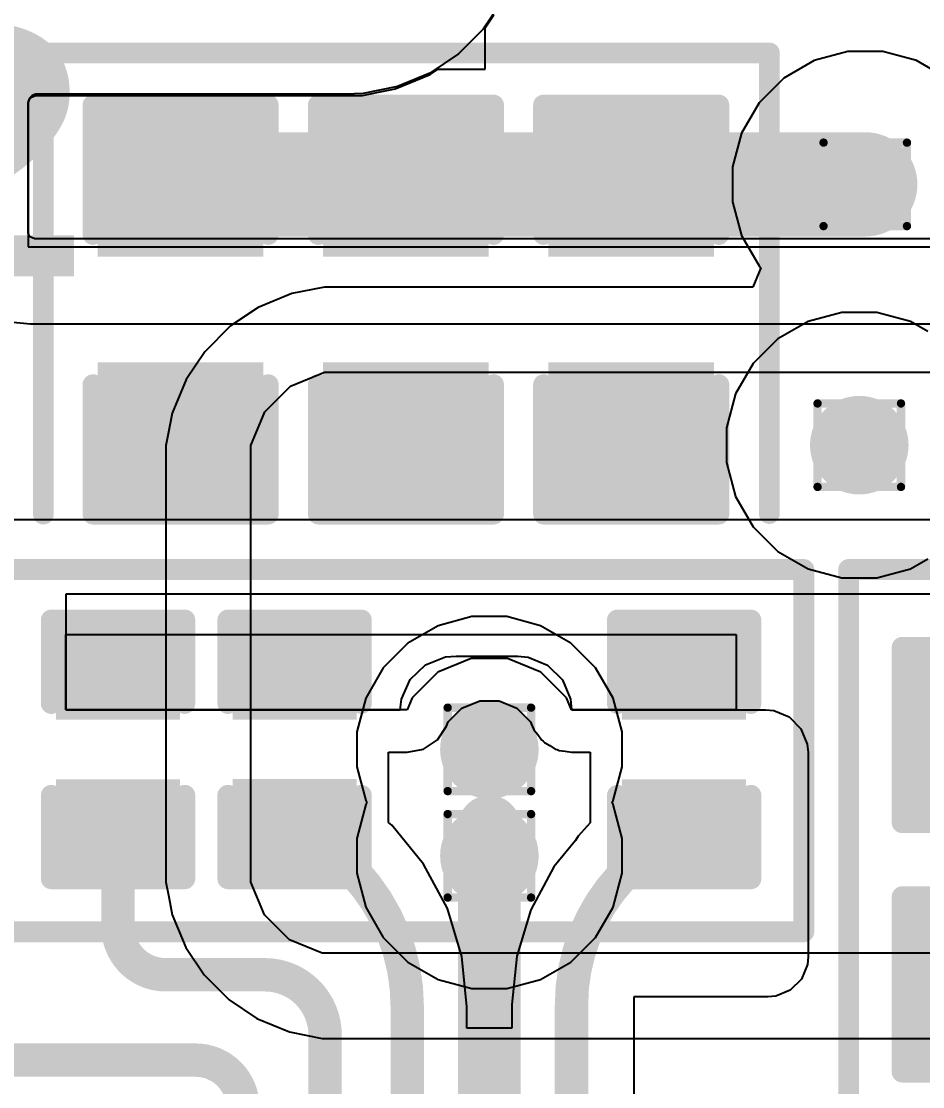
# Model space of a CAD drawing. Header units: inches. Extents: x -9 to 196, y -9 to 68.
# Drawn here: x 42.9 to 48.39, y 14.67 to 21.16 of the extents above; entities that cross this region are included whole.
import ezdxf

# ---------------------------------------------------------------- set-up
doc = ezdxf.new("R2010")
doc.units = ezdxf.units.IN
for name, color, linetype in [('Bottom Layer', 5, 'Continuous'), ('Drill Drawing', 1, 'Continuous'), ('Ground', 16, 'Continuous'), ('Power 3V3', 76, 'Continuous'), ('Top Layer', 1, 'Continuous'), ('Top Overlay', 2, 'Continuous'), ('Top Paste', 8, 'Continuous'), ('Top Solder', 216, 'Continuous'), ('Via Holes', 16, 'Continuous')]:
    doc.layers.add(name, color=color, linetype=linetype)
doc.styles.add('Arial Black_Bold', font='', dxfattribs={"height": 0.2})
doc.styles.get('Arial Black_Bold').set_extended_font_data('Arial Black', bold=True)

# ---------------------------------------------------------------- blocks, each defined once
blk = doc.blocks.new('C___0603_34')
at = {"layer": 'Top Layer'}
for points in [[(-0.3809999999999999, 0.4445), (-0.3809999999999999, -0.4445), (-1.143, -0.4445), (-1.143, 0.4445)], [(1.143, 0.4445), (1.143, -0.4445), (0.3809999999999999, -0.4445), (0.3809999999999999, 0.4445)]]:
    blk.add_hatch(color=1, dxfattribs=at).paths.add_polyline_path(points)
at = {"layer": 'Top Paste'}
for points in [[(-0.3809999999999999, 0.4445), (-0.3809999999999999, -0.4445), (-1.143, -0.4445), (-1.143, 0.4445)], [(1.143, 0.4445), (1.143, -0.4445), (0.3809999999999999, -0.4445), (0.3809999999999999, 0.4445)]]:
    blk.add_hatch(color=8, dxfattribs=at).paths.add_polyline_path(points)
at = {"layer": 'Top Solder'}
for points in [[(-0.3210001199999999, 0.50449988), (-0.3210001199999999, -0.50449988), (-1.20299988, -0.50449988), (-1.20299988, 0.50449988)], [(1.20299988, 0.50449988), (1.20299988, -0.50449988), (0.3210001199999999, -0.50449988), (0.3210001199999999, 0.50449988)]]:
    blk.add_hatch(color=216, dxfattribs=at).paths.add_polyline_path(points)
at = {"layer": 'Top Overlay', "const_width": 0.127}
for points in [[(-1.2446, -0.5334), (-1.2446, 0.5334)], [(-0.4571999999999999, 0.5334), (-1.2446, 0.5334)], [(1.2446, 0.5334), (0.4571999999999999, 0.5334)], [(1.2446, -0.5334), (1.2446, 0.5334)], [(-0.4571999999999999, -0.5334), (-1.2446, -0.5334)], [(1.2446, -0.5334), (0.4571999999999999, -0.5334)]]:
    blk.add_lwpolyline(points, dxfattribs=at)
at = {"layer": 'Top Overlay', "const_width": 0.0635}
for points in [[(-1.27635, 0.5334, 1), (-1.21285, 0.5334, 1)], [(-1.27635, 0.5334, 1), (-1.21285, 0.5334, 1)], [(-0.4889499999999999, 0.5334, 1), (-0.42545, 0.5334, 1)], [(0.42545, 0.5334, 1), (0.4889499999999999, 0.5334, 1)], [(1.21285, 0.5334, 1), (1.27635, 0.5334, 1)], [(1.21285, 0.5334, 1), (1.27635, 0.5334, 1)], [(-1.27635, -0.5334, 1), (-1.21285, -0.5334, 1)], [(-1.27635, -0.5334, 1), (-1.21285, -0.5334, 1)], [(-0.4889499999999999, -0.5334, 1), (-0.42545, -0.5334, 1)], [(0.42545, -0.5334, 1), (0.4889499999999999, -0.5334, 1)], [(1.21285, -0.5334, 1), (1.27635, -0.5334, 1)], [(1.21285, -0.5334, 1), (1.27635, -0.5334, 1)]]:
    blk.add_lwpolyline(points, format="xyb", close=True, dxfattribs=at)
blk = doc.blocks.new('C___0402_54')
at = {"layer": 'Top Layer'}
for points in [[(-0.6985025399999999, -0.3175), (-0.6985025399999999, 0.3174999999999999), (-0.2413025400000001, 0.3175), (-0.2413025399999999, -0.3174999999999999)], [(0.24129746, -0.3175), (0.2412974599999999, 0.3174999999999999), (0.69849746, 0.3175), (0.69849746, -0.3174999999999999)]]:
    blk.add_hatch(color=1, dxfattribs=at).paths.add_polyline_path(points)
at = {"layer": 'Top Paste'}
for points in [[(-0.6985025399999999, -0.3175), (-0.6985025399999999, 0.3174999999999999), (-0.2413025400000001, 0.3175), (-0.2413025399999999, -0.3174999999999999)], [(0.24129746, -0.3175), (0.2412974599999999, 0.3174999999999999), (0.69849746, 0.3175), (0.69849746, -0.3174999999999999)]]:
    blk.add_hatch(color=8, dxfattribs=at).paths.add_polyline_path(points)
at = {"layer": 'Top Solder'}
for points in [[(-0.75850242, -0.3774998800000001), (-0.75850242, 0.3774998799999999), (-0.1813026600000001, 0.3774998800000001), (-0.1813026599999999, -0.3774998799999999)], [(0.1812975800000001, -0.3774998800000001), (0.1812975799999999, 0.3774998799999999), (0.7584973399999999, 0.3774998800000001), (0.7584973399999999, -0.3774998799999999)]]:
    blk.add_hatch(color=216, dxfattribs=at).paths.add_polyline_path(points)
at = {"layer": 'Top Overlay', "const_width": 0.127}
for points in [[(-0.7874050799999999, -0.40640254), (-0.7874050799999999, 0.40640254)], [(-0.27940254, 0.4064), (-0.7874050799999999, 0.40640254)], [(0.78739746, 0.4064), (0.27939746, 0.4064)], [(0.78739746, -0.4064), (0.78739746, 0.4064)], [(-0.7874050799999999, -0.40640254), (-0.27940254, -0.4064)], [(0.78739746, -0.4064), (0.27939746, -0.4064)]]:
    blk.add_lwpolyline(points, dxfattribs=at)
at = {"layer": 'Top Overlay', "const_width": 0.0635}
for points in [[(-0.8191550799999999, 0.40640254, 1), (-0.75565508, 0.40640254, 1)], [(-0.8191550799999999, 0.40640254, 1), (-0.75565508, 0.40640254, 1)], [(-0.31115254, 0.4064, 1), (-0.24765254, 0.4064, 1)], [(0.24764746, 0.4064, 1), (0.31114746, 0.4064, 1)], [(0.7556474599999999, 0.4064, 1), (0.8191474599999999, 0.4064, 1)], [(0.7556474599999999, 0.4064, 1), (0.8191474599999999, 0.4064, 1)], [(-0.8191550799999999, -0.40640254, 1), (-0.75565508, -0.40640254, 1)], [(-0.8191550799999999, -0.40640254, 1), (-0.75565508, -0.40640254, 1)], [(-0.31115254, -0.4064, 1), (-0.24765254, -0.4064, 1)], [(0.24764746, -0.4064, 1), (0.31114746, -0.4064, 1)], [(0.7556474599999999, -0.4064, 1), (0.8191474599999999, -0.4064, 1)], [(0.7556474599999999, -0.4064, 1), (0.8191474599999999, -0.4064, 1)]]:
    blk.add_lwpolyline(points, format="xyb", close=True, dxfattribs=at)
blk = doc.blocks.new('C___0603_55')
at = {"layer": 'Top Layer'}
for points in [[(-0.3809999999999999, 0.4445), (-0.3809999999999999, -0.4445), (-1.143, -0.4445), (-1.143, 0.4445)], [(1.143, 0.4445), (1.143, -0.4445), (0.3809999999999999, -0.4445), (0.3809999999999999, 0.4445)]]:
    blk.add_hatch(color=1, dxfattribs=at).paths.add_polyline_path(points)
at = {"layer": 'Top Paste'}
for points in [[(-0.3809999999999999, 0.4445), (-0.3809999999999999, -0.4445), (-1.143, -0.4445), (-1.143, 0.4445)], [(1.143, 0.4445), (1.143, -0.4445), (0.3809999999999999, -0.4445), (0.3809999999999999, 0.4445)]]:
    blk.add_hatch(color=8, dxfattribs=at).paths.add_polyline_path(points)
at = {"layer": 'Top Solder'}
for points in [[(-0.3210001199999999, 0.50449988), (-0.3210001199999999, -0.50449988), (-1.20299988, -0.50449988), (-1.20299988, 0.50449988)], [(1.20299988, 0.50449988), (1.20299988, -0.50449988), (0.3210001199999999, -0.50449988), (0.3210001199999999, 0.50449988)]]:
    blk.add_hatch(color=216, dxfattribs=at).paths.add_polyline_path(points)
at = {"layer": 'Top Overlay', "const_width": 0.127}
for points in [[(-1.2446, 0.5334), (-1.2446, -0.5334)], [(-0.4571999999999999, 0.5334), (-1.2446, 0.5334)], [(1.2446, 0.5334), (0.4571999999999999, 0.5334)], [(1.2446, 0.5334), (1.2446, -0.5334)], [(-0.4571999999999999, -0.5334), (-1.2446, -0.5334)], [(1.2446, -0.5334), (0.4571999999999999, -0.5334)]]:
    blk.add_lwpolyline(points, dxfattribs=at)
at = {"layer": 'Top Overlay', "const_width": 0.0635}
for points in [[(-1.27635, 0.5334, 1), (-1.21285, 0.5334, 1)], [(-1.27635, 0.5334, 1), (-1.21285, 0.5334, 1)], [(-0.4889499999999999, 0.5334, 1), (-0.42545, 0.5334, 1)], [(0.42545, 0.5334, 1), (0.4889499999999999, 0.5334, 1)], [(1.21285, 0.5334, 1), (1.27635, 0.5334, 1)], [(1.21285, 0.5334, 1), (1.27635, 0.5334, 1)], [(-1.27635, -0.5334, 1), (-1.21285, -0.5334, 1)], [(-1.27635, -0.5334, 1), (-1.21285, -0.5334, 1)], [(-0.4889499999999999, -0.5334, 1), (-0.42545, -0.5334, 1)], [(0.42545, -0.5334, 1), (0.4889499999999999, -0.5334, 1)], [(1.21285, -0.5334, 1), (1.27635, -0.5334, 1)], [(1.21285, -0.5334, 1), (1.27635, -0.5334, 1)]]:
    blk.add_lwpolyline(points, format="xyb", close=True, dxfattribs=at)
blk = doc.blocks.new('C___0402_56')
at = {"layer": 'Top Layer'}
for points in [[(-0.6985, -0.3175), (-0.6985, 0.3174999999999999), (-0.2413000000000001, 0.3175), (-0.2412999999999999, -0.3174999999999999)], [(0.24129746, -0.3175), (0.2412974599999999, 0.3174999999999999), (0.69849746, 0.3175), (0.69849746, -0.3174999999999999)]]:
    blk.add_hatch(color=1, dxfattribs=at).paths.add_polyline_path(points)
at = {"layer": 'Top Paste'}
for points in [[(-0.6985, -0.3175), (-0.6985, 0.3174999999999999), (-0.2413000000000001, 0.3175), (-0.2412999999999999, -0.3174999999999999)], [(0.24129746, -0.3175), (0.2412974599999999, 0.3174999999999999), (0.69849746, 0.3175), (0.69849746, -0.3174999999999999)]]:
    blk.add_hatch(color=8, dxfattribs=at).paths.add_polyline_path(points)
at = {"layer": 'Top Solder'}
for points in [[(-0.7584998799999999, -0.3774998800000001), (-0.7584998799999999, 0.3774998799999999), (-0.1813001200000001, 0.3774998800000001), (-0.1813001199999999, -0.3774998799999999)], [(0.1812975800000001, -0.3774998800000001), (0.1812975799999999, 0.3774998799999999), (0.7584973399999999, 0.3774998800000001), (0.7584973399999999, -0.3774998799999999)]]:
    blk.add_hatch(color=216, dxfattribs=at).paths.add_polyline_path(points)
at = {"layer": 'Top Overlay', "const_width": 0.127}
for points in [[(-0.78739746, -0.4064), (-0.78740254, 0.40640254)], [(-0.2794, 0.4064), (-0.78740254, 0.40640254)], [(0.7874, 0.4064), (0.27940254, 0.40640254)], [(0.7874, -0.4064), (0.7874, 0.4064)], [(-0.2794, -0.4064), (-0.78739746, -0.4064)], [(0.7874, -0.4064), (0.27939746, -0.4064)]]:
    blk.add_lwpolyline(points, dxfattribs=at)
at = {"layer": 'Top Overlay', "const_width": 0.0635}
for points in [[(-0.8191525399999998, 0.40640254, 1), (-0.75565254, 0.40640254, 1)], [(-0.8191525399999998, 0.40640254, 1), (-0.75565254, 0.40640254, 1)], [(-0.31115, 0.4064, 1), (-0.24765, 0.4064, 1)], [(0.24765254, 0.40640254, 1), (0.31115254, 0.40640254, 1)], [(0.7556499999999999, 0.4064, 1), (0.8191499999999999, 0.4064, 1)], [(0.7556499999999999, 0.4064, 1), (0.8191499999999999, 0.4064, 1)], [(-0.8191474599999999, -0.4064, 1), (-0.7556474599999999, -0.4064, 1)], [(-0.8191474599999999, -0.4064, 1), (-0.7556474599999999, -0.4064, 1)], [(-0.31115, -0.4064, 1), (-0.24765, -0.4064, 1)], [(0.24764746, -0.4064, 1), (0.31114746, -0.4064, 1)], [(0.7556499999999999, -0.4064, 1), (0.8191499999999999, -0.4064, 1)], [(0.7556499999999999, -0.4064, 1), (0.8191499999999999, -0.4064, 1)]]:
    blk.add_lwpolyline(points, format="xyb", close=True, dxfattribs=at)
blk = doc.blocks.new('C___0402_60')
at = {"layer": 'Top Layer'}
for points in [[(-0.6985, -0.3175), (-0.6985, 0.3174999999999999), (-0.2413000000000001, 0.3175), (-0.2412999999999999, -0.3174999999999999)], [(0.2413025400000001, -0.3175), (0.2413025399999999, 0.3174999999999999), (0.6985025399999999, 0.3175), (0.6985025399999999, -0.3174999999999999)]]:
    blk.add_hatch(color=1, dxfattribs=at).paths.add_polyline_path(points)
at = {"layer": 'Top Paste'}
for points in [[(-0.6985, -0.3175), (-0.6985, 0.3174999999999999), (-0.2413000000000001, 0.3175), (-0.2412999999999999, -0.3174999999999999)], [(0.2413025400000001, -0.3175), (0.2413025399999999, 0.3174999999999999), (0.6985025399999999, 0.3175), (0.6985025399999999, -0.3174999999999999)]]:
    blk.add_hatch(color=8, dxfattribs=at).paths.add_polyline_path(points)
at = {"layer": 'Top Solder'}
for points in [[(-0.7584998799999999, -0.3774998800000001), (-0.7584998799999999, 0.3774998799999999), (-0.1813001200000001, 0.3774998800000001), (-0.1813001199999999, -0.3774998799999999)], [(0.1813026600000001, -0.3774998800000001), (0.1813026599999999, 0.3774998799999999), (0.75850242, 0.3774998800000001), (0.75850242, -0.3774998799999999)]]:
    blk.add_hatch(color=216, dxfattribs=at).paths.add_polyline_path(points)
at = {"layer": 'Top Overlay', "const_width": 0.127}
for points in [[(-0.7874, -0.4064), (-0.7874, 0.4064)], [(-0.2794, 0.4064), (-0.7874, 0.4064)], [(0.7874, 0.4064), (0.27940254, 0.40640254)], [(0.7874, -0.4064), (0.7874, 0.4064)], [(-0.2794, -0.4064), (-0.7874, -0.4064)], [(0.27940254, -0.40640254), (0.7874, -0.4064)]]:
    blk.add_lwpolyline(points, dxfattribs=at)
at = {"layer": 'Top Overlay', "const_width": 0.0635}
for points in [[(-0.8191499999999999, 0.4064, 1), (-0.7556499999999999, 0.4064, 1)], [(-0.8191499999999999, 0.4064, 1), (-0.7556499999999999, 0.4064, 1)], [(-0.31115, 0.4064, 1), (-0.24765, 0.4064, 1)], [(0.24765254, 0.40640254, 1), (0.31115254, 0.40640254, 1)], [(0.7556499999999999, 0.4064, 1), (0.8191499999999999, 0.4064, 1)], [(0.7556499999999999, 0.4064, 1), (0.8191499999999999, 0.4064, 1)], [(-0.8191499999999999, -0.4064, 1), (-0.7556499999999999, -0.4064, 1)], [(-0.8191499999999999, -0.4064, 1), (-0.7556499999999999, -0.4064, 1)], [(-0.31115, -0.4064, 1), (-0.24765, -0.4064, 1)], [(0.24765254, -0.40640254, 1), (0.31115254, -0.40640254, 1)], [(0.7556499999999999, -0.4064, 1), (0.8191499999999999, -0.4064, 1)], [(0.7556499999999999, -0.4064, 1), (0.8191499999999999, -0.4064, 1)]]:
    blk.add_lwpolyline(points, format="xyb", close=True, dxfattribs=at)
blk = doc.blocks.new('C___0603_61')
at = {"layer": 'Top Layer'}
for points in [[(-0.3809999999999999, 0.4445), (-0.3809999999999999, -0.4445), (-1.143, -0.4445), (-1.143, 0.4445)], [(1.143, 0.4445), (1.143, -0.4445), (0.3809999999999999, -0.4445), (0.3809999999999999, 0.4445)]]:
    blk.add_hatch(color=1, dxfattribs=at).paths.add_polyline_path(points)
at = {"layer": 'Top Paste'}
for points in [[(-0.3809999999999999, 0.4445), (-0.3809999999999999, -0.4445), (-1.143, -0.4445), (-1.143, 0.4445)], [(1.143, 0.4445), (1.143, -0.4445), (0.3809999999999999, -0.4445), (0.3809999999999999, 0.4445)]]:
    blk.add_hatch(color=8, dxfattribs=at).paths.add_polyline_path(points)
at = {"layer": 'Top Solder'}
for points in [[(-0.3210001199999999, 0.50449988), (-0.3210001199999999, -0.50449988), (-1.20299988, -0.50449988), (-1.20299988, 0.50449988)], [(1.20299988, 0.50449988), (1.20299988, -0.50449988), (0.3210001199999999, -0.50449988), (0.3210001199999999, 0.50449988)]]:
    blk.add_hatch(color=216, dxfattribs=at).paths.add_polyline_path(points)
at = {"layer": 'Top Overlay', "const_width": 0.127}
for points in [[(-1.2446, 0.5334), (-1.2446, -0.5334)], [(-0.4571999999999999, 0.5334), (-1.2446, 0.5334)], [(1.2446, 0.5334), (0.4571999999999999, 0.5334)], [(1.2446, 0.5334), (1.2446, -0.5334)], [(-0.4571999999999999, -0.5334), (-1.2446, -0.5334)], [(1.2446, -0.5334), (0.4571999999999999, -0.5334)]]:
    blk.add_lwpolyline(points, dxfattribs=at)
at = {"layer": 'Top Overlay', "const_width": 0.0635}
for points in [[(-1.27635, 0.5334, 1), (-1.21285, 0.5334, 1)], [(-1.27635, 0.5334, 1), (-1.21285, 0.5334, 1)], [(-0.4889499999999999, 0.5334, 1), (-0.42545, 0.5334, 1)], [(0.42545, 0.5334, 1), (0.4889499999999999, 0.5334, 1)], [(1.21285, 0.5334, 1), (1.27635, 0.5334, 1)], [(1.21285, 0.5334, 1), (1.27635, 0.5334, 1)], [(-1.27635, -0.5334, 1), (-1.21285, -0.5334, 1)], [(-1.27635, -0.5334, 1), (-1.21285, -0.5334, 1)], [(-0.4889499999999999, -0.5334, 1), (-0.42545, -0.5334, 1)], [(0.42545, -0.5334, 1), (0.4889499999999999, -0.5334, 1)], [(1.21285, -0.5334, 1), (1.27635, -0.5334, 1)], [(1.21285, -0.5334, 1), (1.27635, -0.5334, 1)]]:
    blk.add_lwpolyline(points, format="xyb", close=True, dxfattribs=at)
blk = doc.blocks.new('C___0603_62')
at = {"layer": 'Top Layer'}
for points in [[(-0.3809999999999999, 0.4445), (-0.3809999999999999, -0.4445), (-1.143, -0.4445), (-1.143, 0.4445)], [(1.143, 0.4445), (1.143, -0.4445), (0.3809999999999999, -0.4445), (0.3809999999999999, 0.4445)]]:
    blk.add_hatch(color=1, dxfattribs=at).paths.add_polyline_path(points)
at = {"layer": 'Top Paste'}
for points in [[(-0.3809999999999999, 0.4445), (-0.3809999999999999, -0.4445), (-1.143, -0.4445), (-1.143, 0.4445)], [(1.143, 0.4445), (1.143, -0.4445), (0.3809999999999999, -0.4445), (0.3809999999999999, 0.4445)]]:
    blk.add_hatch(color=8, dxfattribs=at).paths.add_polyline_path(points)
at = {"layer": 'Top Solder'}
for points in [[(-0.3210001199999999, 0.50449988), (-0.3210001199999999, -0.50449988), (-1.20299988, -0.50449988), (-1.20299988, 0.50449988)], [(1.20299988, 0.50449988), (1.20299988, -0.50449988), (0.3210001199999999, -0.50449988), (0.3210001199999999, 0.50449988)]]:
    blk.add_hatch(color=216, dxfattribs=at).paths.add_polyline_path(points)
at = {"layer": 'Top Overlay', "const_width": 0.127}
for points in [[(-1.24460254, -0.5333974599999999), (-1.24460254, 0.5333974599999999)], [(-0.45720254, 0.5333974599999999), (-1.24460254, 0.5333974599999999)], [(1.24459238, 0.5334), (0.4571974599999999, 0.5334)], [(1.24459238, -0.5334), (1.24459238, 0.5334)], [(-0.45720254, -0.5333974599999999), (-1.24460254, -0.5333974599999999)], [(1.24459238, -0.5334), (0.4571974599999999, -0.5334)]]:
    blk.add_lwpolyline(points, dxfattribs=at)
at = {"layer": 'Top Overlay', "const_width": 0.0635}
for points in [[(-1.27635254, 0.5333974599999999, 1), (-1.21285254, 0.5333974599999999, 1)], [(-1.27635254, 0.5333974599999999, 1), (-1.21285254, 0.5333974599999999, 1)], [(-0.4889525399999999, 0.5333974599999999, 1), (-0.42545254, 0.5333974599999999, 1)], [(0.42544746, 0.5334, 1), (0.48894746, 0.5334, 1)], [(1.21284238, 0.5334, 1), (1.27634238, 0.5334, 1)], [(1.21284238, 0.5334, 1), (1.27634238, 0.5334, 1)], [(-1.27635254, -0.5333974599999999, 1), (-1.21285254, -0.5333974599999999, 1)], [(-1.27635254, -0.5333974599999999, 1), (-1.21285254, -0.5333974599999999, 1)], [(-0.4889525399999999, -0.5333974599999999, 1), (-0.42545254, -0.5333974599999999, 1)], [(0.42544746, -0.5334, 1), (0.48894746, -0.5334, 1)], [(1.21284238, -0.5334, 1), (1.27634238, -0.5334, 1)], [(1.21284238, -0.5334, 1), (1.27634238, -0.5334, 1)]]:
    blk.add_lwpolyline(points, format="xyb", close=True, dxfattribs=at)
blk = doc.blocks.new('C___0603_63')
at = {"layer": 'Top Layer'}
for points in [[(-0.3809999999999999, 0.4445), (-0.3809999999999999, -0.4445), (-1.143, -0.4445), (-1.143, 0.4445)], [(1.143, 0.4445), (1.143, -0.4445), (0.3809999999999999, -0.4445), (0.3809999999999999, 0.4445)]]:
    blk.add_hatch(color=1, dxfattribs=at).paths.add_polyline_path(points)
at = {"layer": 'Top Paste'}
for points in [[(-0.3809999999999999, 0.4445), (-0.3809999999999999, -0.4445), (-1.143, -0.4445), (-1.143, 0.4445)], [(1.143, 0.4445), (1.143, -0.4445), (0.3809999999999999, -0.4445), (0.3809999999999999, 0.4445)]]:
    blk.add_hatch(color=8, dxfattribs=at).paths.add_polyline_path(points)
at = {"layer": 'Top Solder'}
for points in [[(-0.3210001199999999, 0.50449988), (-0.3210001199999999, -0.50449988), (-1.20299988, -0.50449988), (-1.20299988, 0.50449988)], [(1.20299988, 0.50449988), (1.20299988, -0.50449988), (0.3210001199999999, -0.50449988), (0.3210001199999999, 0.50449988)]]:
    blk.add_hatch(color=216, dxfattribs=at).paths.add_polyline_path(points)
at = {"layer": 'Top Overlay', "const_width": 0.127}
for points in [[(-1.2446, 0.5334), (-1.2446, -0.5334)], [(-1.2446, 0.5334), (-0.4571999999999999, 0.5334)], [(0.4571999999999999, 0.5334), (1.2446, 0.5334)], [(1.2446, 0.5334), (1.2446, -0.5334)], [(-1.2446, -0.5334), (-0.4571999999999999, -0.5334)], [(0.4571999999999999, -0.5334), (1.2446, -0.5334)]]:
    blk.add_lwpolyline(points, dxfattribs=at)
at = {"layer": 'Top Overlay', "const_width": 0.0635}
for points in [[(-1.27635, 0.5334, 1), (-1.21285, 0.5334, 1)], [(-1.27635, 0.5334, 1), (-1.21285, 0.5334, 1)], [(-0.4889499999999999, 0.5334, 1), (-0.42545, 0.5334, 1)], [(0.42545, 0.5334, 1), (0.4889499999999999, 0.5334, 1)], [(1.21285, 0.5334, 1), (1.27635, 0.5334, 1)], [(1.21285, 0.5334, 1), (1.27635, 0.5334, 1)], [(-1.27635, -0.5334, 1), (-1.21285, -0.5334, 1)], [(-1.27635, -0.5334, 1), (-1.21285, -0.5334, 1)], [(-0.4889499999999999, -0.5334, 1), (-0.42545, -0.5334, 1)], [(0.42545, -0.5334, 1), (0.4889499999999999, -0.5334, 1)], [(1.21285, -0.5334, 1), (1.27635, -0.5334, 1)], [(1.21285, -0.5334, 1), (1.27635, -0.5334, 1)]]:
    blk.add_lwpolyline(points, format="xyb", close=True, dxfattribs=at)

msp = doc.modelspace()

# ---------------------------------------------------------------- hatches: boundary and pattern name
at = {"layer": 'Bottom Layer'}
h = msp.add_hatch(color=5, dxfattribs=at)
edge = h.paths.add_edge_path()
edge.add_arc((48.03941878, 20.16379762), 0.2999994, 0, 360)
h = msp.add_hatch(color=5, dxfattribs=at)
edge = h.paths.add_edge_path()
edge.add_arc((48.00304598, 18.576544), 0.2999994, 0, 360)
h = msp.add_hatch(color=5, dxfattribs=at)
edge = h.paths.add_edge_path()
edge.add_arc((45.75101848, 16.72503386), 0.2999994, 0, 360)
h = msp.add_hatch(color=5, dxfattribs=at)
edge = h.paths.add_edge_path()
edge.add_arc((45.75101848, 16.0773364), 0.2999994, 0, 360)
at = {"layer": 'Ground'}
h = msp.add_hatch(color=16, dxfattribs=at)
edge = h.paths.add_edge_path()
edge.add_arc((48.03941878, 20.16379762), 0.2999994, 0, 360)
h = msp.add_hatch(color=16, dxfattribs=at)
edge = h.paths.add_edge_path()
edge.add_arc((48.00304598, 18.576544), 0.2999994, 0, 360)
h = msp.add_hatch(color=16, dxfattribs=at)
edge = h.paths.add_edge_path()
edge.add_arc((45.75101848, 16.72503386), 0.2999994, 0, 360)
h = msp.add_hatch(color=16, dxfattribs=at)
edge = h.paths.add_edge_path()
edge.add_arc((45.75101848, 16.0773364), 0.2999994, 0, 360)
at = {"layer": 'Power 3V3'}
h = msp.add_hatch(color=76, dxfattribs=at)
edge = h.paths.add_edge_path()
edge.add_arc((48.03941878, 20.16379762), 0.2999994, 0, 360)
h = msp.add_hatch(color=76, dxfattribs=at)
edge = h.paths.add_edge_path()
edge.add_arc((48.00304598, 18.576544), 0.2999994, 0, 360)
h = msp.add_hatch(color=76, dxfattribs=at)
edge = h.paths.add_edge_path()
edge.add_arc((45.75101848, 16.72503386), 0.2999994, 0, 360)
h = msp.add_hatch(color=76, dxfattribs=at)
edge = h.paths.add_edge_path()
edge.add_arc((45.75101848, 16.0773364), 0.2999994, 0, 360)
at = {"layer": 'Top Layer'}
h = msp.add_hatch(color=1, dxfattribs=at)
edge = h.paths.add_edge_path()
edge.add_arc((48.03941878, 20.16379762), 0.2999994, 0, 360)
h = msp.add_hatch(color=1, dxfattribs=at)
edge = h.paths.add_edge_path()
edge.add_arc((48.00304598, 18.576544), 0.2999994, 0, 360)
h = msp.add_hatch(color=1, dxfattribs=at)
edge = h.paths.add_edge_path()
edge.add_arc((45.75101848, 16.72503386), 0.2999994, 0, 360)
h = msp.add_hatch(color=1, dxfattribs=at)
edge = h.paths.add_edge_path()
edge.add_arc((45.75101848, 16.0773364), 0.2999994, 0, 360)
at = {"layer": 'Via Holes'}
h = msp.add_hatch(color=7, dxfattribs=at)
edge = h.paths.add_edge_path()
edge.add_arc((48.03941878, 20.16379762), 0.1499997, 0, 360)
h = msp.add_hatch(color=7, dxfattribs=at)
edge = h.paths.add_edge_path()
edge.add_arc((48.00304598, 18.576544), 0.1499997, 0, 360)
h = msp.add_hatch(color=7, dxfattribs=at)
edge = h.paths.add_edge_path()
edge.add_arc((45.75101848, 16.72503386), 0.1499997, 0, 360)
h = msp.add_hatch(color=7, dxfattribs=at)
edge = h.paths.add_edge_path()
edge.add_arc((45.75101848, 16.0773364), 0.1499997, 0, 360)

# ---------------------------------------------------------------- linework, layer by layer
at = {"layer": 'Bottom Layer'}
for p, q in [((47.69116954, 19.32947874), (47.50692302, 19.22310354)), ((47.89667078, 19.3845434), (47.69116954, 19.32947874)), ((48.10942118, 19.3845434), (47.89667078, 19.3845434)), ((48.31492242, 19.32947874), (48.10942118, 19.3845434)), ((48.42140938, 19.26799804), (48.31492242, 19.32947874)), ((47.50692302, 19.22310354), (47.35648644, 19.07266696)), ((47.35648644, 19.07266696), (47.25011124, 18.88842044)), ((47.25011124, 18.88842044), (47.19504658, 18.6829192)), ((47.19504658, 18.6829192), (47.19504658, 18.4701688)), ((47.19504658, 18.4701688), (47.25011124, 18.26466756)), ((47.25011124, 18.26466756), (47.35648644, 18.08042104)), ((47.35648644, 18.08042104), (47.50692302, 17.92998446)), ((47.50692302, 17.92998446), (47.69116954, 17.82360926)), ((48.31492242, 17.82360926), (48.42140938, 17.88508996)), ((47.69116954, 17.82360926), (47.89667078, 17.7685446)), ((47.89667078, 17.7685446), (48.10942118, 17.7685446)), ((48.10942118, 17.7685446), (48.31492242, 17.82360926)), ((45.64464328, 17.53303326), (45.43914203999999, 17.4779686)), ((45.85739367999999, 17.53303326), (45.64464328, 17.53303326)), ((46.06289492, 17.4779686), (45.85739367999999, 17.53303326)), ((45.43914203999999, 17.4779686), (45.25489552, 17.3715934)), ((46.24714144, 17.3715934), (46.06289492, 17.4779686)), ((45.25489552, 17.3715934), (45.10445894, 17.22115682)), ((46.39757802, 17.22115682), (46.24714144, 17.3715934)), ((45.10445894, 17.22115682), (44.99808374, 17.0369103)), ((46.50395322, 17.0369103), (46.39757802, 17.22115682)), ((44.99808374, 17.0369103), (44.94301908, 16.83140906)), ((46.55901787999999, 16.83140906), (46.50395322, 17.0369103)), ((44.94301908, 16.83140906), (44.94301908, 16.61865866)), ((46.55901787999999, 16.61865866), (46.55901787999999, 16.83140906)), ((44.94301908, 16.61865866), (44.99808374, 16.41315742)), ((46.50395322, 16.41315742), (46.55901787999999, 16.61865866)), ((44.99808374, 16.41315742), (45.00499508, 16.4011864)), ((46.49704188, 16.4011864), (46.50395322, 16.41315742)), ((44.99808374, 16.38921284), (44.94301908, 16.1837116)), ((45.00499508, 16.4011864), (44.99808374, 16.38921284)), ((46.50395322, 16.38921284), (46.49704188, 16.4011864)), ((46.55901787999999, 16.1837116), (46.50395322, 16.38921284)), ((44.94301908, 16.1837116), (44.94301908, 15.9709612)), ((46.55901787999999, 15.9709612), (46.55901787999999, 16.1837116)), ((44.94301908, 15.9709612), (44.99808374, 15.76545996)), ((46.50395322, 15.76545996), (46.55901787999999, 15.9709612)), ((44.99808374, 15.76545996), (45.10445894, 15.58121344)), ((46.39757802, 15.58121344), (46.50395322, 15.76545996)), ((45.10445894, 15.58121344), (45.25489552, 15.43077686)), ((46.24714144, 15.43077686), (46.39757802, 15.58121344)), ((45.25489552, 15.43077686), (45.43914203999999, 15.32440166)), ((46.06289492, 15.32440166), (46.24714144, 15.43077686)), ((45.43914203999999, 15.32440166), (45.64464328, 15.269337)), ((45.85739367999999, 15.269337), (46.06289492, 15.32440166)), ((45.64464328, 15.269337), (45.85739367999999, 15.269337))]:
    msp.add_line(p, q, dxfattribs=at)
at = {"layer": 'Drill Drawing', "const_width": 0.0508}
for points in [[(47.78541878, 20.41779762), (48.29341878, 20.41779762)], [(47.78541878, 19.90979762), (47.78541878, 20.41779762)], [(48.29341878, 19.90979762), (48.29341878, 20.41779762)], [(47.78541878, 19.90979762), (48.29341878, 19.90979762)], [(47.74904598, 18.830544), (48.25704597999999, 18.830544)], [(47.74904598, 18.322544), (47.74904598, 18.830544)], [(48.25704597999999, 18.322544), (48.25704597999999, 18.830544)], [(47.74904598, 18.322544), (48.25704597999999, 18.322544)], [(45.49701848, 16.97903386), (46.00501848, 16.97903386)], [(45.49701848, 16.47103386), (45.49701848, 16.97903386)], [(46.00501848, 16.47103386), (46.00501848, 16.97903386)], [(45.49701848, 16.47103386), (46.00501848, 16.47103386)], [(45.49701848, 16.3313364), (46.00501848, 16.3313364)], [(45.49701848, 15.8233364), (45.49701848, 16.3313364)], [(46.00501848, 15.8233364), (46.00501848, 16.3313364)], [(45.49701848, 15.8233364), (46.00501848, 15.8233364)]]:
    msp.add_lwpolyline(points, dxfattribs=at)
at = {"layer": 'Drill Drawing', "const_width": 0.0254}
for points in [[(47.77271878, 20.41779762, 1), (47.79811878, 20.41779762, 1)], [(47.77271878, 20.41779762, 1), (47.79811878, 20.41779762, 1)], [(48.28071878, 20.41779762, 1), (48.30611878, 20.41779762, 1)], [(48.28071878, 20.41779762, 1), (48.30611878, 20.41779762, 1)], [(47.77271878, 19.90979762, 1), (47.79811878, 19.90979762, 1)], [(47.77271878, 19.90979762, 1), (47.79811878, 19.90979762, 1)], [(48.28071878, 19.90979762, 1), (48.30611878, 19.90979762, 1)], [(48.28071878, 19.90979762, 1), (48.30611878, 19.90979762, 1)], [(47.73634598, 18.830544, 1), (47.76174598, 18.830544, 1)], [(47.73634598, 18.830544, 1), (47.76174598, 18.830544, 1)], [(48.24434598, 18.830544, 1), (48.26974598, 18.830544, 1)], [(48.24434598, 18.830544, 1), (48.26974598, 18.830544, 1)], [(47.73634598, 18.322544, 1), (47.76174598, 18.322544, 1)], [(47.73634598, 18.322544, 1), (47.76174598, 18.322544, 1)], [(48.24434598, 18.322544, 1), (48.26974598, 18.322544, 1)], [(48.24434598, 18.322544, 1), (48.26974598, 18.322544, 1)], [(45.48431847999999, 16.97903386, 1), (45.50971848, 16.97903386, 1)], [(45.48431847999999, 16.97903386, 1), (45.50971848, 16.97903386, 1)], [(45.99231847999999, 16.97903386, 1), (46.01771848, 16.97903386, 1)], [(45.99231847999999, 16.97903386, 1), (46.01771848, 16.97903386, 1)], [(45.48431847999999, 16.47103386, 1), (45.50971848, 16.47103386, 1)], [(45.48431847999999, 16.47103386, 1), (45.50971848, 16.47103386, 1)], [(45.99231847999999, 16.47103386, 1), (46.01771848, 16.47103386, 1)], [(45.99231847999999, 16.47103386, 1), (46.01771848, 16.47103386, 1)], [(45.48431847999999, 16.3313364, 1), (45.50971848, 16.3313364, 1)], [(45.48431847999999, 16.3313364, 1), (45.50971848, 16.3313364, 1)], [(45.99231847999999, 16.3313364, 1), (46.01771848, 16.3313364, 1)], [(45.99231847999999, 16.3313364, 1), (46.01771848, 16.3313364, 1)], [(45.48431847999999, 15.8233364, 1), (45.50971848, 15.8233364, 1)], [(45.48431847999999, 15.8233364, 1), (45.50971848, 15.8233364, 1)], [(45.99231847999999, 15.8233364, 1), (46.01771848, 15.8233364, 1)], [(45.99231847999999, 15.8233364, 1), (46.01771848, 15.8233364, 1)]]:
    msp.add_lwpolyline(points, format="xyb", close=True, dxfattribs=at)
at = {"layer": 'Ground'}
for p, q in [((47.69116954, 19.32947874), (47.50692302, 19.22310354)), ((47.89667078, 19.3845434), (47.69116954, 19.32947874)), ((48.10942118, 19.3845434), (47.89667078, 19.3845434)), ((48.31492242, 19.32947874), (48.10942118, 19.3845434)), ((48.42140938, 19.26799804), (48.31492242, 19.32947874)), ((47.50692302, 19.22310354), (47.35648644, 19.07266696)), ((47.35648644, 19.07266696), (47.25011124, 18.88842044)), ((47.25011124, 18.88842044), (47.19504658, 18.6829192)), ((47.19504658, 18.6829192), (47.19504658, 18.4701688)), ((47.19504658, 18.4701688), (47.25011124, 18.26466756)), ((47.25011124, 18.26466756), (47.35648644, 18.08042104)), ((47.35648644, 18.08042104), (47.50692302, 17.92998446)), ((47.50692302, 17.92998446), (47.69116954, 17.82360926)), ((48.31492242, 17.82360926), (48.42140938, 17.88508996)), ((47.69116954, 17.82360926), (47.89667078, 17.7685446)), ((47.89667078, 17.7685446), (48.10942118, 17.7685446)), ((48.10942118, 17.7685446), (48.31492242, 17.82360926)), ((45.64464328, 17.53303326), (45.43914203999999, 17.4779686)), ((45.85739367999999, 17.53303326), (45.64464328, 17.53303326)), ((46.06289492, 17.4779686), (45.85739367999999, 17.53303326)), ((45.43914203999999, 17.4779686), (45.25489552, 17.3715934)), ((46.24714144, 17.3715934), (46.06289492, 17.4779686)), ((45.25489552, 17.3715934), (45.10445894, 17.22115682)), ((46.39757802, 17.22115682), (46.24714144, 17.3715934)), ((45.10445894, 17.22115682), (44.99808374, 17.0369103)), ((46.50395322, 17.0369103), (46.39757802, 17.22115682)), ((44.99808374, 17.0369103), (44.94301908, 16.83140906)), ((46.55901787999999, 16.83140906), (46.50395322, 17.0369103)), ((44.94301908, 16.83140906), (44.94301908, 16.61865866)), ((46.55901787999999, 16.61865866), (46.55901787999999, 16.83140906)), ((44.94301908, 16.61865866), (44.99808374, 16.41315742)), ((46.50395322, 16.41315742), (46.55901787999999, 16.61865866)), ((44.99808374, 16.41315742), (45.00499508, 16.4011864)), ((46.49704188, 16.4011864), (46.50395322, 16.41315742)), ((44.99808374, 16.38921284), (44.94301908, 16.1837116)), ((45.00499508, 16.4011864), (44.99808374, 16.38921284)), ((46.50395322, 16.38921284), (46.49704188, 16.4011864)), ((46.55901787999999, 16.1837116), (46.50395322, 16.38921284)), ((44.94301908, 16.1837116), (44.94301908, 15.9709612)), ((46.55901787999999, 15.9709612), (46.55901787999999, 16.1837116)), ((44.94301908, 15.9709612), (44.99808374, 15.76545996)), ((46.50395322, 15.76545996), (46.55901787999999, 15.9709612)), ((44.99808374, 15.76545996), (45.10445894, 15.58121344)), ((46.39757802, 15.58121344), (46.50395322, 15.76545996)), ((45.10445894, 15.58121344), (45.25489552, 15.43077686)), ((46.24714144, 15.43077686), (46.39757802, 15.58121344)), ((45.25489552, 15.43077686), (45.43914203999999, 15.32440166)), ((46.06289492, 15.32440166), (46.24714144, 15.43077686)), ((45.43914203999999, 15.32440166), (45.64464328, 15.269337)), ((45.85739367999999, 15.269337), (46.06289492, 15.32440166)), ((45.64464328, 15.269337), (45.85739367999999, 15.269337))]:
    msp.add_line(p, q, dxfattribs=at)
at = {"layer": 'Power 3V3'}
for p, q in [((47.93304358, 20.97179702), (47.72754233999999, 20.91673236)), ((48.14579397999999, 20.97179702), (47.93304358, 20.97179702)), ((48.35129522, 20.91673236), (48.14579397999999, 20.97179702)), ((47.72754233999999, 20.91673236), (47.54329582, 20.81035716)), ((48.53554173999999, 20.81035716), (48.35129522, 20.91673236)), ((47.54329582, 20.81035716), (47.39285924, 20.65992058)), ((47.39285924, 20.65992058), (47.28648404, 20.47567406)), ((47.28648404, 20.47567406), (47.23141938, 20.27017282)), ((47.23141938, 20.27017282), (47.23141938, 20.05742242)), ((47.23141938, 20.05742242), (47.28648404, 19.85192118)), ((47.28648404, 19.85192118), (47.39285924, 19.66767466)), ((47.40444672, 19.65608718), (47.35584382, 19.53875442)), ((47.39285924, 19.66767466), (47.40444672, 19.65608718)), ((44.67456902, 19.52448978), (44.54807448, 19.49933362)), ((44.7462783, 19.53875442), (44.67456902, 19.52448978)), ((44.8572509, 19.53875188), (44.7462783, 19.53875442)), ((44.8572763, 19.53875696), (44.8572509, 19.53875188)), ((47.35584382, 19.53875442), (44.8572763, 19.53875696)), ((44.54806686, 19.49932854), (44.34296186, 19.41437316)), ((44.54807448, 19.49933362), (44.54806686, 19.49932854)), ((44.34296186, 19.41437316), (44.17492815999999, 19.30209754)), ((44.17492815999999, 19.30209754), (44.01794599999999, 19.14511538)), ((44.01794599999999, 19.14511538), (43.90566783999999, 18.97707914)), ((44.5411733, 18.93584732), (44.74627576, 19.0208027)), ((44.74627576, 19.0208027), (44.85727376, 19.02080016)), ((44.85727376, 19.02080016), (44.8572763, 19.02080524)), ((44.8572763, 19.02080524), (48.92419222, 19.02080016)), ((43.90566783999999, 18.97707914), (43.82071246, 18.77197414)), ((44.38419368, 18.7788677), (44.5411733, 18.93584732)), ((43.82070738, 18.77196652), (43.79555122, 18.64547198)), ((43.82071246, 18.77197414), (43.82070738, 18.77196652)), ((44.29923829999999, 18.57376524), (44.38419368, 18.7788677)), ((43.79555122, 18.64547198), (43.78128658, 18.5737627)), ((43.78128658, 18.5737627), (43.78128912, 18.46275454)), ((44.29924084, 18.46276724), (44.29923829999999, 18.57376524)), ((43.78128912, 18.46275454), (43.78128912, 16.02492858)), ((44.29924084, 16.02492858), (44.29924084, 18.46276724)), ((43.78128912, 16.02492858), (43.78129165999999, 16.02491588)), ((43.78129165999999, 16.02491588), (43.78128912, 15.91733926)), ((44.29924338, 16.02492604), (44.29924084, 16.02492858)), ((44.29924084, 15.91733926), (44.29924338, 16.02492604)), ((43.78128912, 15.91733926), (43.79911992, 15.82770266)), ((44.3815851, 15.71854362), (44.29924084, 15.91733926)), ((43.79911992, 15.82770266), (43.82070991999999, 15.71913798)), ((43.82070991999999, 15.71913798), (43.820715, 15.71913036)), ((43.820715, 15.71913036), (43.90305418, 15.52034234)), ((44.53373618, 15.56639), (44.3815851, 15.71854362)), ((44.73253182, 15.48404574), (44.53373618, 15.56639)), ((43.90305418, 15.52034234), (43.90305672, 15.52033472)), ((43.90305672, 15.52033472), (44.01533488, 15.35229848)), ((44.8401186, 15.48404828), (44.73253182, 15.48404574)), ((49.02030582, 15.48404828), (44.8401186, 15.48404828)), ((44.01533488, 15.35229848), (44.16748087999999, 15.20014994)), ((44.16748087999999, 15.20014994), (44.16748596, 15.20014232)), ((44.16748596, 15.20014232), (44.33551966, 15.0878667)), ((44.33551966, 15.0878667), (44.53433054, 15.00551482)), ((44.53433054, 15.00551482), (44.63388837999999, 14.98571552)), ((44.63388837999999, 14.98571552), (44.73252928, 14.96609402)), ((44.73252928, 14.96609402), (44.7325369, 14.96609656)), ((44.7325369, 14.96609656), (44.73254452, 14.96609402)), ((44.73254452, 14.96609402), (44.8401313, 14.96609656)), ((44.8401313, 14.96609656), (49.02025756, 14.96609656))]:
    msp.add_line(p, q, dxfattribs=at)
at = {"layer": 'Top Layer'}
for p, q in [((45.83190986, 21.284565), (45.71402845999999, 21.10814168)), ((45.72545846, 21.1156169), (45.77866384, 21.19525606)), ((45.71402845999999, 21.10814168), (45.5639932, 20.95810642)), ((45.72545846, 20.86579774), (45.72545846, 21.1156169)), ((45.5639932, 20.95810642), (45.38756987999999, 20.84022502)), ((45.1773544, 20.74502328), (45.3896095, 20.83291998)), ((45.38756987999999, 20.84022502), (45.19153776, 20.7590263)), ((45.3896095, 20.83291998), (45.38962982, 20.83293268)), ((45.38962982, 20.83293268), (45.38965268, 20.83293776)), ((45.38965268, 20.83293776), (45.43883216, 20.86579774)), ((45.43883216, 20.86579774), (45.72545846, 20.86579774)), ((45.19153776, 20.7590263), (44.98343302, 20.71762938)), ((42.95069134, 20.6881222), (42.94216202, 20.66752534)), ((42.9425481, 20.66031174), (42.95460802, 20.68942522)), ((42.96645712, 20.70388798), (42.95069134, 20.6881222)), ((42.95460802, 20.68942522), (42.95836721999999, 20.69318696)), ((42.95836721999999, 20.69318696), (42.9874807, 20.70524434)), ((42.98705398, 20.71241984), (42.96645712, 20.70388798)), ((42.99820204, 20.71241984), (42.98705398, 20.71241984)), ((42.9874807, 20.70524434), (42.99141262, 20.70563042)), ((42.99141262, 20.70563042), (44.86423082, 20.7056355)), ((44.8773423, 20.71241984), (42.99820204, 20.71241984)), ((44.86423082, 20.7056355), (44.9790947, 20.70561518)), ((44.98343302, 20.71762938), (44.8773423, 20.71241984)), ((44.8773423, 20.71241984), (44.8773423, 20.71241984)), ((44.9790947, 20.70561518), (44.97911756, 20.70562026)), ((44.97911756, 20.70562026), (44.97914041999999, 20.70561518)), ((44.97914041999999, 20.70561518), (45.07498477999999, 20.72467026)), ((45.07498477999999, 20.72467026), (45.17731376, 20.7450055)), ((45.17731376, 20.7450055), (45.17733408, 20.7450182)), ((45.17733408, 20.7450182), (45.1773544, 20.74502328)), ((42.94216202, 20.66752534), (42.94216202, 20.65637982)), ((42.94216202, 20.65637982), (42.9425481, 20.66031174)), ((42.94216202, 20.65637982), (42.94216202, 20.65637982)), ((42.94216202, 20.65637982), (42.94216202, 19.78280524)), ((42.94216202, 19.87134202), (42.94216202, 20.65637982)), ((42.9423322, 19.86960466), (42.94216202, 19.87134202)), ((42.95273604, 19.84448914), (42.9423322, 19.86960466)), ((42.95344215999999, 19.84378302), (42.95273604, 19.84448914)), ((42.97855767999999, 19.83337918), (42.95344215999999, 19.84378302)), ((42.94216202, 19.78280524), (47.05895592, 19.78280524)), ((42.98029503999999, 19.833209), (42.97855767999999, 19.83337918)), ((48.9802297, 19.83320392), (42.98029503999999, 19.833209)), ((47.05895592, 19.78280524), (47.05895592, 19.78279762)), ((47.05895592, 19.78279762), (49.03070203999999, 19.78279762)), ((42.85133162, 19.32545284), (42.95485694, 19.31525728)), ((42.95485694, 19.31525728), (42.95485694, 19.31525728)), ((42.95485694, 19.31525728), (48.98027287999999, 19.3152522)), ((49.08623152, 18.12286952), (41.3179514, 18.12286952)), ((48.91597531999999, 17.67022882), (43.17275338, 17.67022882)), ((43.17275338, 17.67022882), (43.17275338, 16.96633132)), ((43.17275592, 16.96633386), (43.17275592, 17.4235364)), ((43.17275592, 17.4235364), (47.25432256, 17.4235364)), ((47.25432256, 17.4235364), (47.25432256, 16.96633132)), ((45.3627744, 17.24072244), (45.48405686, 17.28809852)), ((45.64082058, 17.27903326), (45.43720402, 17.19469256)), ((45.48405686, 17.28809852), (45.54927898, 17.29319122)), ((45.54927898, 17.29319122), (45.54928406, 17.2931963)), ((45.54928406, 17.2931963), (45.92385023999999, 17.2931963)), ((45.86121638, 17.27903326), (45.64082058, 17.27903326)), ((46.06483294, 17.19469256), (45.86121638, 17.27903326)), ((45.92385023999999, 17.2931963), (45.98761694, 17.28691488)), ((45.98761694, 17.28691488), (46.105445, 17.23810878)), ((45.26885028, 17.15054228), (45.3627744, 17.24072244)), ((45.43720402, 17.19469256), (45.28135978, 17.03884832)), ((46.22067718, 17.03884832), (46.06483294, 17.19469256)), ((46.105445, 17.23810878), (46.1956277, 17.14792608)), ((45.21657708, 17.03128674), (45.26885028, 17.15054228)), ((46.1956277, 17.14792608), (46.2444338, 17.03009802)), ((45.2088377, 16.96632878), (45.21657708, 17.03128674)), ((45.28135978, 17.03884832), (45.25132173999999, 16.96633132)), ((45.58390171999999, 16.97514258), (45.69233432, 17.0200574)), ((45.69233432, 17.0200574), (45.80970264, 17.0200574)), ((45.80970264, 17.0200574), (45.91813524, 16.97514258)), ((46.25071522, 16.96633132), (46.22067718, 17.03884832)), ((46.2444338, 17.03009802), (46.25071522, 16.96633132)), ((43.17275338, 16.96633132), (43.17275592, 16.96633386)), ((43.17275338, 16.96633132), (45.2088377, 16.96632878)), ((45.25132173999999, 16.96633132), (43.17275338, 16.96633132)), ((45.50090976, 16.89215062), (45.58390171999999, 16.97514258)), ((45.91813524, 16.97514258), (46.00112719999999, 16.89215062)), ((46.25071522, 16.96633132), (46.99902461999999, 16.96633386)), ((46.25071522, 16.96633132), (46.25071522, 16.96633132)), ((47.25432256, 16.96633132), (46.25071522, 16.96633132)), ((46.99902461999999, 16.96633386), (47.43133262, 16.96632878)), ((47.43133262, 16.96632878), (47.4821377, 16.96134784)), ((47.4821377, 16.96134784), (47.57601355999999, 16.92248838)), ((45.43444557999999, 16.78320748), (45.49058466, 16.8672256)), ((45.49058466, 16.8672256), (45.50090976, 16.89215062)), ((46.00112719999999, 16.89215062), (46.0114523, 16.86722306)), ((46.0114523, 16.86722306), (46.01859224, 16.85653474)), ((47.57601355999999, 16.92248838), (47.64785746, 16.85064448)), ((46.01859224, 16.85653474), (46.02232095999999, 16.84424876)), ((46.02232095999999, 16.84424876), (46.04644588, 16.81485334)), ((46.04644588, 16.81485334), (46.06759138, 16.78320748)), ((47.64785746, 16.85064448), (47.68671691999999, 16.75676862)), ((45.35042746, 16.7270684), (45.43444557999999, 16.78320748)), ((46.06759138, 16.78320748), (46.07827716, 16.77606754)), ((46.07827716, 16.77606754), (46.08642548, 16.76613868)), ((46.08642548, 16.76613868), (46.11997125999999, 16.74820882)), ((46.11997125999999, 16.74820882), (46.1516095, 16.7270684)), ((47.68671691999999, 16.75676862), (47.69169786, 16.70596354)), ((45.1367144, 16.28024684), (45.1367144, 16.70735292)), ((45.1367144, 16.70735292), (45.2088377, 16.70735292)), ((45.2088377, 16.70735292), (45.2088504, 16.70735546)), ((45.2088504, 16.70735546), (45.25132173999999, 16.70735546)), ((45.25132173999999, 16.70735546), (45.35042746, 16.7270684)), ((46.1516095, 16.7270684), (46.16421297999999, 16.72456142)), ((46.16421297999999, 16.72456142), (46.17554137999999, 16.71850606)), ((46.17554137999999, 16.71850606), (46.21340008, 16.71477734)), ((46.21340008, 16.71477734), (46.25071522, 16.70735546)), ((46.25071522, 16.70735546), (46.36532256, 16.70735546)), ((46.36532256, 16.70735546), (46.36532256, 16.27785416)), ((47.69169786, 16.70596354), (47.69170294, 16.70596608)), ((47.69170294, 16.70596608), (47.69169786, 15.46297898)), ((45.1564248, 16.26407212), (45.1367144, 16.28024684)), ((46.36532256, 16.27785416), (46.29074054, 16.19739966)), ((45.35077036, 16.0272603), (45.1564248, 16.26407212)), ((46.27442104, 16.17085412), (46.14247566, 16.0100772)), ((46.29074054, 16.19739966), (46.27442104, 16.17085412)), ((45.4951846, 15.75708304), (45.35077036, 16.0272603)), ((46.14247566, 16.0100772), (46.0030195, 15.74917348)), ((45.58411253999999, 15.46392386), (45.4951846, 15.75708304)), ((46.0030195, 15.74917348), (45.9171421, 15.46607524)), ((45.61413787999999, 15.1590502), (45.58411253999999, 15.46392386)), ((45.9171421, 15.46607524), (45.88814546, 15.17166384)), ((47.69169786, 15.46297898), (47.68703188, 15.41526508)), ((47.68703188, 15.41526508), (47.65054986, 15.32709406)), ((47.65054986, 15.32709406), (47.58307476, 15.25961896)), ((47.58307476, 15.25961896), (47.49490374, 15.22313694)), ((47.44719238, 15.21847096), (46.63101417999999, 15.21847096)), ((46.63101417999999, 15.21847096), (46.63101672, 13.50376268)), ((47.49490374, 15.22313694), (47.44718984, 15.21847096)), ((47.44718984, 15.21847096), (47.44719238, 15.21847096)), ((45.61349272, 15.15848124), (45.61358162, 15.1589359)), ((45.61358162, 15.15803166), (45.61349272, 15.15848124)), ((45.61358162, 15.15904766), (45.61358162, 15.1590502)), ((45.61358162, 15.1590502), (45.61413787999999, 15.1590502)), ((45.61358162, 15.1589359), (45.61358162, 15.15904766)), ((45.61358162, 15.02944924), (45.61358162, 15.15803166)), ((45.88814546, 15.17166384), (45.88848074, 15.16826532)), ((45.88848074, 15.16826532), (45.88845026, 15.16811038)), ((45.88845026, 15.16811038), (45.88845026, 15.02944924)), ((45.88845026, 15.02944924), (45.61358162, 15.02944924))]:
    msp.add_line(p, q, dxfattribs=at)
for points, const_width in [([(43.87125592, 20.16380524), (45.24285592, 20.16380524)], 0.635), ([(45.24285592, 20.16380524), (45.242861, 20.16380016)], 0.635), ([(45.242861, 20.16380016), (46.614461, 20.16380016)], 0.635), ([(46.614461, 20.16380016), (46.61446354, 20.16379762)], 0.635), ([(46.61446354, 20.16379762), (48.03941878, 20.16379762)], 0.635), ([(45.75101848, 16.0773364), (45.75101848, 16.2551364)], 0.3809999999999999), ([(43.49025592, 15.64243506), (43.49025592, 16.2551364)], 0.2032), ([(44.56521186, 16.25537516), (44.75813755999999, 16.12837516)], 0.2032), ([(46.72092256, 16.1281364), (46.93682256, 16.2551364)], 0.2032), ([(45.75101848, 13.80376208), (45.75101848, 16.0773364)], 0.3809999999999999), ([(46.55663535999999, 15.95091298), (46.72092256, 16.1281364)], 0.2032), ([(43.77917838, 15.3535126), (44.38376949999999, 15.3535126)], 0.2032), ([(45.25101186, 15.1590502), (45.2510144, 15.15803166)], 0.2032), ([(45.2510144, 13.80376208), (45.2510144, 15.15803166)], 0.2032), ([(46.25101748, 13.79980984), (46.25101748, 15.16811038)], 0.2032), ([(44.75101794, 13.80376208), (44.75101794, 14.98626416)], 0.2032), ([(39.89144422, 14.83401148), (43.96220824, 14.83401148)], 0.2032)]:
    msp.add_lwpolyline(points, dxfattribs=dict(at, const_width=const_width))
for points, const_width in [([(43.71250592, 20.16380524, 1), (44.03000591999999, 20.16380524, 1)], 0.3175), ([(45.08410592, 20.16380524, 1), (45.40160591999999, 20.16380524, 1)], 0.3175), ([(45.08410592, 20.16380524, 1), (45.40160591999999, 20.16380524, 1)], 0.3175), ([(45.08411099999999, 20.16380016, 1), (45.401611, 20.16380016, 1)], 0.3175), ([(45.08411099999999, 20.16380016, 1), (45.401611, 20.16380016, 1)], 0.3175), ([(46.45571099999999, 20.16380016, 1), (46.773211, 20.16380016, 1)], 0.3175), ([(46.45571099999999, 20.16380016, 1), (46.773211, 20.16380016, 1)], 0.3175), ([(46.45571354, 20.16379762, 1), (46.77321353999999, 20.16379762, 1)], 0.3175), ([(46.45571354, 20.16379762, 1), (46.77321353999999, 20.16379762, 1)], 0.3175), ([(47.88066877999999, 20.16379762, 1), (48.19816878, 20.16379762, 1)], 0.3175), ([(45.65576848, 16.2551364, 1), (45.84626848, 16.2551364, 1)], 0.1905), ([(43.43945591999999, 16.2551364, 1), (43.54105592, 16.2551364, 1)], 0.1016), ([(44.51441186, 16.25537516, 1), (44.61601186, 16.25537516, 1)], 0.1016), ([(46.88602256, 16.2551364, 1), (46.98762256, 16.2551364, 1)], 0.1016), ([(44.70733755999999, 16.12837516, 1), (44.80893756, 16.12837516, 1)], 0.1016), ([(44.70733755999999, 16.12837516, 1), (44.80893756, 16.12837516, 1)], 0.1016), ([(45.65576848, 16.0773364, 1), (45.84626848, 16.0773364, 1)], 0.1905), ([(45.65576848, 16.0773364, 1), (45.84626848, 16.0773364, 1)], 0.1905), ([(46.67012256, 16.1281364, 1), (46.77172256, 16.1281364, 1)], 0.1016), ([(46.67012256, 16.1281364, 1), (46.77172256, 16.1281364, 1)], 0.1016), ([(46.50583536, 15.95091298, 1), (46.60743536, 15.95091298, 1)], 0.1016), ([(46.50583536, 15.95091298, 1), (46.60743536, 15.95091298, 1)], 0.1016), ([(43.43945591999999, 15.64243506, 1), (43.54105592, 15.64243506, 1)], 0.1016), ([(43.43945591999999, 15.64243506, 1), (43.54105592, 15.64243506, 1)], 0.1016), ([(43.72837838, 15.3535126, 1), (43.82997838, 15.3535126, 1)], 0.1016), ([(43.72837838, 15.3535126, 1), (43.82997838, 15.3535126, 1)], 0.1016), ([(44.3329695, 15.3535126, 1), (44.43456949999999, 15.3535126, 1)], 0.1016), ([(44.3329695, 15.3535126, 1), (44.43456949999999, 15.3535126, 1)], 0.1016), ([(45.20021186, 15.1590502, 1), (45.30181185999999, 15.1590502, 1)], 0.1016), ([(45.2002144, 15.1590502, 1), (45.3018144, 15.1590502, 1)], 0.1016), ([(45.2002144, 15.15803166, 1), (45.3018144, 15.15803166, 1)], 0.1016), ([(45.2002144, 15.15803166, 1), (45.3018144, 15.15803166, 1)], 0.1016), ([(46.20021748, 15.16811038, 1), (46.30181748, 15.16811038, 1)], 0.1016), ([(46.20021748, 15.16811038, 1), (46.30181748, 15.16811038, 1)], 0.1016), ([(44.70021793999999, 14.98626416, 1), (44.80181793999999, 14.98626416, 1)], 0.1016), ([(44.70021793999999, 14.98626416, 1), (44.80181793999999, 14.98626416, 1)], 0.1016), ([(43.91140824, 14.83401148, 1), (44.01300824, 14.83401148, 1)], 0.1016), ([(43.91140824, 14.83401148, 1), (44.01300824, 14.83401148, 1)], 0.1016)]:
    msp.add_lwpolyline(points, format="xyb", close=True, dxfattribs=dict(at, const_width=const_width))
at = {"layer": 'Top Layer', "const_width": 0.2032}
for points in [[(44.75813755999999, 16.12837516, -0.2396360939917311), (45.2510144, 15.1590502)], [(46.25101748, 15.16811038, -0.1898924900939965), (46.55663535999999, 15.95091298)], [(43.77917838, 15.3535126, -0.4142135623730951), (43.49025592, 15.64243506)], [(44.38376949999999, 15.3535126, -0.4142135623730951), (44.75101794, 14.98626416)], [(43.96220824, 14.83401148, -0.4142135623730951), (44.25101893999999, 14.54520078)]]:
    msp.add_lwpolyline(points, format="xyb", dxfattribs=at)
at = {"layer": 'Top Overlay', "const_width": 0.127}
for points in [[(43.03561624, 20.96337184), (47.45555406, 20.96337184)], [(43.03561624, 18.15720524), (43.03561624, 20.96337184)], [(47.45555406, 18.16090094), (47.45555406, 20.96337184)], [(42.77213949999999, 17.8198272), (47.66512437999999, 17.8198272)], [(47.66512437999999, 15.61479732), (47.66512437999999, 17.8198272)], [(47.93872302, 17.8198272), (51.08280614, 17.8198272)], [(47.93872302, 10.04758722), (47.93872302, 17.8198272)], [(42.77213949999999, 15.61479732), (47.66512437999999, 15.61479732)]]:
    msp.add_lwpolyline(points, dxfattribs=at)
at = {"layer": 'Top Overlay', "const_width": 0.0635}
for points in [[(43.00386623999999, 20.96337184, 1), (43.06736624, 20.96337184, 1)], [(43.00386623999999, 20.96337184, 1), (43.06736624, 20.96337184, 1)], [(47.42380406, 20.96337184, 1), (47.48730406, 20.96337184, 1)], [(47.42380406, 20.96337184, 1), (47.48730406, 20.96337184, 1)], [(43.00386623999999, 18.15720524, 1), (43.06736624, 18.15720524, 1)], [(47.42380406, 18.16090094, 1), (47.48730406, 18.16090094, 1)], [(47.63337438, 17.8198272, 1), (47.69687438, 17.8198272, 1)], [(47.63337438, 17.8198272, 1), (47.69687438, 17.8198272, 1)], [(47.90697302, 17.8198272, 1), (47.97047301999999, 17.8198272, 1)], [(47.90697302, 17.8198272, 1), (47.97047301999999, 17.8198272, 1)], [(47.63337438, 15.61479732, 1), (47.69687438, 15.61479732, 1)], [(47.63337438, 15.61479732, 1), (47.69687438, 15.61479732, 1)]]:
    msp.add_lwpolyline(points, format="xyb", close=True, dxfattribs=at)

# ---------------------------------------------------------------- block references
for name, p, rotation in [('C___0603_34', (43.87125592, 19.40180524), 270), ('C___0603_63', (45.24285592, 19.40180524), 90), ('C___0603_62', (46.61445592, 19.40179762), 270), ('C___0402_56', (43.49025592, 16.72503386), 270), ('C___0402_60', (44.5652144, 16.7252777), 270), ('C___0402_54', (46.93682256, 16.72503386), 270), ('C___0603_61', (49.5087148, 16.81268418), 180), ('C___0603_55', (49.5087148, 15.29467096), 180)]:
    msp.add_blockref(name, p, dxfattribs=dict(rotation=rotation))

# ---------------------------------------------------------------- texts
at = {"layer": 'Top Overlay', "style": 'Arial Black_Bold'}
msp.add_text('2', height=1.524, dxfattribs=at).set_placement((41.96417566, 19.60430166))

doc.saveas('drawing.dxf')
